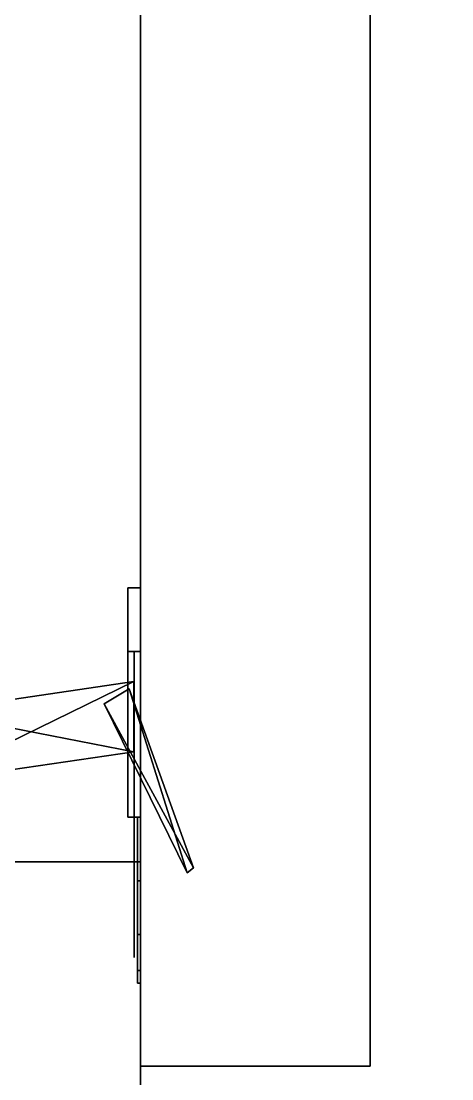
# Model space of a CAD drawing. Extents: x 0 to 2775, y -2341 to 0.
# Drawn here: x 708.6 to 742.4, y -2150 to -2067.1 of the extents above; entities that cross this region are included whole.
import ezdxf

# ---------------------------------------------------------------- set-up
doc = ezdxf.new("R2010")
doc.units = 0
for name, color, linetype in [('LAYER0', 7, 'CONTINUOUS'), ('LAYER136', 253, 'CONTINUOUS'), ('LAYER137', 28, 'CONTINUOUS'), ('LAYER139', 253, 'CONTINUOUS'), ('LAYER140', 28, 'CONTINUOUS'), ('LAYER142', 253, 'CONTINUOUS'), ('LAYER143', 28, 'CONTINUOUS'), ('LAYER145', 253, 'CONTINUOUS'), ('LAYER146', 28, 'CONTINUOUS'), ('LAYER148', 253, 'CONTINUOUS'), ('LAYER149', 28, 'CONTINUOUS'), ('LAYER150', 253, 'CONTINUOUS'), ('LAYER378', 7, 'CONTINUOUS'), ('LAYER5', 7, 'CONTINUOUS'), ('LAYER54', 7, 'CONTINUOUS'), ('LAYER7', 7, 'CONTINUOUS')]:
    doc.layers.add(name, color=color, linetype=linetype)

msp = doc.modelspace()

# ---------------------------------------------------------------- linework, layer by layer
at = {"layer": 'LAYER0', "invisible_edges": 1}
for points in [[(2775, 0), (18, -2341), (18, 0), (2775, 0)], [(18, -2341), (2775, 0), (2775, -2341), (18, -2341)], [(2775, -2341, 5), (18, 0, 5), (18, -2341, 5), (2775, -2341, 5)], [(18, 0, 5), (2775, -2341, 5), (2775, 0, 5), (18, 0, 5)]]:
    msp.add_3dface(points, dxfattribs=at)
at = {"layer": 'LAYER136'}
for points in [[(701.3636, -2126.717, 182), (717.4596, -2118.864, 182), (717.4596, -2124.361, 182), (701.3636, -2126.717, 182)], [(701.3636, -2121.22, 182), (717.4596, -2118.864, 182), (701.3636, -2126.717, 182), (701.3636, -2121.22, 182)], [(717.4596, -2118.864, 194), (701.3636, -2121.22, 194), (717.4596, -2124.361, 194), (717.4596, -2118.864, 194)], [(701.3636, -2121.22, 182), (717.4596, -2118.864, 194), (717.4596, -2118.864, 182), (701.3636, -2121.22, 182)], [(701.3636, -2121.22, 194), (717.4596, -2118.864, 194), (701.3636, -2121.22, 182), (701.3636, -2121.22, 194)], [(717.1189, -2119.435, 182.9999), (722.1428, -2133.466, 182.9999), (715.1406, -2120.612, 182.9999), (717.1189, -2119.435, 182.9999)], [(721.663, -2133.854, 192.9999), (717.1189, -2119.435, 192.9999), (715.1406, -2120.612, 192.9999), (721.663, -2133.854, 192.9999)], [(722.1428, -2133.466, 192.9999), (717.1189, -2119.435, 192.9999), (721.663, -2133.854, 192.9999), (722.1428, -2133.466, 192.9999)], [(717.1189, -2119.435, 182.9999), (722.1428, -2133.466, 192.9999), (722.1428, -2133.466, 182.9999), (717.1189, -2119.435, 182.9999)], [(717.1189, -2119.435, 192.9999), (722.1428, -2133.466, 192.9999), (717.1189, -2119.435, 182.9999), (717.1189, -2119.435, 192.9999)], [(715.1406, -2120.612, 182.9999), (722.1428, -2133.466, 182.9999), (721.663, -2133.854, 182.9999), (715.1406, -2120.612, 182.9999)], [(717.4596, -2124.361, 194), (701.3636, -2121.22, 194), (701.3636, -2126.717, 194), (717.4596, -2124.361, 194)]]:
    msp.add_3dface(points, dxfattribs=at)
at = {"layer": 'LAYER137'}
for points in [[(717, -2111.5, 209), (718, -2111.5, 209), (717, -2111.5, 209)], [(717, -2111.5, 167), (717, -2129.5, 167), (717, -2129.5, 167), (717, -2111.5, 167)], [(717, -2111.5, 209), (717, -2129.5, 209), (717, -2129.5, 209), (717, -2111.5, 209)], [(717, -2129.5, 167), (718, -2129.5, 167), (718, -2111.5, 167), (717, -2111.5, 167)], [(718, -2111.5, 167), (718, -2111.5, 209), (717, -2111.5, 209), (717, -2111.5, 167)], [(717, -2129.5, 209), (718, -2129.5, 209), (718, -2111.5, 209), (717, -2111.5, 209)], [(718, -2111.5, 167), (718, -2129.5, 167), (718, -2129.5, 209), (718, -2111.5, 209)], [(717, -2116.5, 179), (718, -2116.5, 179), (718, -2116.5, 197), (717, -2116.5, 197)], [(717, -2116.5, 179), (718, -2116.5, 179), (718, -2129.5, 179), (717, -2129.5, 179)], [(717, -2116.5, 197), (718, -2116.5, 197), (718, -2129.5, 197), (717, -2129.5, 197)], [(718, -2116.5, 179), (718, -2116.5, 197), (718, -2116.5, 179)], [(717, -2129.5, 179), (718, -2129.5, 179), (718, -2129.5, 167), (717, -2129.5, 167)], [(717, -2129.5, 197), (718, -2129.5, 197), (718, -2129.5, 209), (717, -2129.5, 209)], [(718, -2129.5, 179), (718, -2129.5, 167), (718, -2129.5, 179)], [(718, -2129.5, 197), (718, -2129.5, 209), (718, -2129.5, 197)]]:
    msp.add_3dface(points, dxfattribs=at)
for points, invisible_edges in [([(717, -2111.5, 209), (717, -2111.5, 167), (717, -2116.5, 179), (717, -2116.5, 197)], 10), ([(717, -2111.5, 167), (717, -2116.5, 179), (717, -2129.5, 179), (717, -2129.5, 167)], 1), ([(717, -2111.5, 209), (717, -2116.5, 197), (717, -2129.5, 197), (717, -2129.5, 209)], 1), ([(717.5, -2129.5, 197), (717.5, -2129.5, 179), (717.5, -2116.5, 179), (717.5, -2116.5, 197)], 1), ([(717.5, -2133.709, 193.3167), (717.5, -2133.5, 182.5), (717.5, -2129.5, 179), (717.5, -2129.5, 197)], 5), ([(717.75, -2129.5, 175), (717.75, -2134.475, 175.9896), (717.75, -2133.5, 182.5), (717.75, -2129.5, 179)], 2), ([(717.75, -2134.475, 200.0104), (717.75, -2129.5, 201), (717.75, -2129.5, 197), (717.75, -2133.5, 193.5)], 8), ([(717.5, -2140.5, 193.5), (717.5, -2140.5, 182.5), (717.5, -2133.5, 182.5), (717.5, -2133.709, 193.3167)], 4), ([(717.75, -2134.475, 175.9896), (717.75, -2138.692, 178.8076), (717.75, -2137, 182.5), (717.75, -2133.5, 182.5)], 10), ([(717.75, -2138.692, 197.1924), (717.75, -2134.475, 200.0104), (717.75, -2133.5, 193.5), (717.75, -2137, 193.5)], 10), ([(717.75, -2138.692, 178.8076), (717.75, -2141.51, 183.0251), (717.75, -2140.5, 182.5), (717.75, -2137, 182.5)], 10), ([(717.75, -2141.51, 192.9749), (717.75, -2138.692, 197.1924), (717.75, -2137, 193.5), (717.75, -2140.5, 193.5)], 10), ([(717.75, -2141.51, 183.0251), (717.75, -2142.5, 188), (717.75, -2140.5, 188), (717.75, -2140.5, 182.5)], 10), ([(717.75, -2142.5, 188), (717.75, -2141.51, 192.9749), (717.75, -2140.5, 193.5), (717.75, -2140.5, 188)], 10)]:
    msp.add_3dface(points, dxfattribs=dict(at, invisible_edges=invisible_edges))
at = {"layer": 'LAYER139'}
for points in [[(701.3636, -2126.717, 725.5), (717.4596, -2118.864, 725.5), (717.4596, -2124.361, 725.5), (701.3636, -2126.717, 725.5)], [(701.3636, -2121.22, 725.5), (717.4596, -2118.864, 725.5), (701.3636, -2126.717, 725.5), (701.3636, -2121.22, 725.5)], [(717.4596, -2118.864, 737.5), (701.3636, -2121.22, 737.5), (717.4596, -2124.361, 737.5), (717.4596, -2118.864, 737.5)], [(701.3636, -2121.22, 725.5), (717.4596, -2118.864, 737.5), (717.4596, -2118.864, 725.5), (701.3636, -2121.22, 725.5)], [(701.3636, -2121.22, 737.5), (717.4596, -2118.864, 737.5), (701.3636, -2121.22, 725.5), (701.3636, -2121.22, 737.5)], [(717.1189, -2119.435, 726.4999), (722.1428, -2133.466, 726.4999), (715.1406, -2120.612, 726.4999), (717.1189, -2119.435, 726.4999)], [(721.663, -2133.854, 736.4999), (717.1189, -2119.435, 736.4999), (715.1406, -2120.612, 736.4999), (721.663, -2133.854, 736.4999)], [(722.1428, -2133.466, 736.4999), (717.1189, -2119.435, 736.4999), (721.663, -2133.854, 736.4999), (722.1428, -2133.466, 736.4999)], [(717.1189, -2119.435, 726.4999), (722.1428, -2133.466, 736.4999), (722.1428, -2133.466, 726.4999), (717.1189, -2119.435, 726.4999)], [(717.1189, -2119.435, 736.4999), (722.1428, -2133.466, 736.4999), (717.1189, -2119.435, 726.4999), (717.1189, -2119.435, 736.4999)], [(715.1406, -2120.612, 726.4999), (722.1428, -2133.466, 726.4999), (721.663, -2133.854, 726.4999), (715.1406, -2120.612, 726.4999)], [(717.4596, -2124.361, 737.5), (701.3636, -2121.22, 737.5), (701.3636, -2126.717, 737.5), (717.4596, -2124.361, 737.5)]]:
    msp.add_3dface(points, dxfattribs=at)
at = {"layer": 'LAYER140'}
for points in [[(717, -2111.5, 752.5), (718, -2111.5, 752.5), (717, -2111.5, 752.5)], [(717, -2111.5, 710.5), (717, -2129.5, 710.5), (717, -2129.5, 710.5), (717, -2111.5, 710.5)], [(717, -2111.5, 752.5), (717, -2129.5, 752.5), (717, -2129.5, 752.5), (717, -2111.5, 752.5)], [(717, -2129.5, 710.5), (718, -2129.5, 710.5), (718, -2111.5, 710.5), (717, -2111.5, 710.5)], [(718, -2111.5, 710.5), (718, -2111.5, 752.5), (717, -2111.5, 752.5), (717, -2111.5, 710.5)], [(717, -2129.5, 752.5), (718, -2129.5, 752.5), (718, -2111.5, 752.5), (717, -2111.5, 752.5)], [(718, -2111.5, 710.5), (718, -2129.5, 710.5), (718, -2129.5, 752.5), (718, -2111.5, 752.5)], [(717, -2116.5, 722.5), (718, -2116.5, 722.5), (718, -2116.5, 740.5), (717, -2116.5, 740.5)], [(717, -2116.5, 722.5), (718, -2116.5, 722.5), (718, -2129.5, 722.5), (717, -2129.5, 722.5)], [(717, -2116.5, 740.5), (718, -2116.5, 740.5), (718, -2129.5, 740.5), (717, -2129.5, 740.5)], [(718, -2116.5, 722.5), (718, -2116.5, 740.5), (718, -2116.5, 722.5)], [(717, -2129.5, 722.5), (718, -2129.5, 722.5), (718, -2129.5, 710.5), (717, -2129.5, 710.5)], [(717, -2129.5, 740.5), (718, -2129.5, 740.5), (718, -2129.5, 752.5), (717, -2129.5, 752.5)], [(718, -2129.5, 722.5), (718, -2129.5, 710.5), (718, -2129.5, 722.5)], [(718, -2129.5, 740.5), (718, -2129.5, 752.5), (718, -2129.5, 740.5)]]:
    msp.add_3dface(points, dxfattribs=at)
for points, invisible_edges in [([(717, -2111.5, 752.5), (717, -2111.5, 710.5), (717, -2116.5, 722.5), (717, -2116.5, 740.5)], 10), ([(717, -2111.5, 710.5), (717, -2116.5, 722.5), (717, -2129.5, 722.5), (717, -2129.5, 710.5)], 1), ([(717, -2111.5, 752.5), (717, -2116.5, 740.5), (717, -2129.5, 740.5), (717, -2129.5, 752.5)], 1), ([(717.5, -2129.5, 740.5), (717.5, -2129.5, 722.5), (717.5, -2116.5, 722.5), (717.5, -2116.5, 740.5)], 1), ([(717.5, -2133.709, 736.8167), (717.5, -2133.5, 726), (717.5, -2129.5, 722.5), (717.5, -2129.5, 740.5)], 5), ([(717.75, -2129.5, 718.5), (717.75, -2134.475, 719.4896), (717.75, -2133.5, 726), (717.75, -2129.5, 722.5)], 2), ([(717.75, -2134.475, 743.5104), (717.75, -2129.5, 744.5), (717.75, -2129.5, 740.5), (717.75, -2133.5, 737)], 8), ([(717.5, -2140.5, 737), (717.5, -2140.5, 726), (717.5, -2133.5, 726), (717.5, -2133.709, 736.8167)], 4), ([(717.75, -2134.475, 719.4896), (717.75, -2138.692, 722.3076), (717.75, -2137, 726), (717.75, -2133.5, 726)], 10), ([(717.75, -2138.692, 740.6924), (717.75, -2134.475, 743.5104), (717.75, -2133.5, 737), (717.75, -2137, 737)], 10), ([(717.75, -2138.692, 722.3076), (717.75, -2141.51, 726.5251), (717.75, -2140.5, 726), (717.75, -2137, 726)], 10), ([(717.75, -2141.51, 736.4749), (717.75, -2138.692, 740.6924), (717.75, -2137, 737), (717.75, -2140.5, 737)], 10), ([(717.75, -2141.51, 726.5251), (717.75, -2142.5, 731.5), (717.75, -2140.5, 731.5), (717.75, -2140.5, 726)], 10), ([(717.75, -2142.5, 731.5), (717.75, -2141.51, 736.4749), (717.75, -2140.5, 737), (717.75, -2140.5, 731.5)], 10)]:
    msp.add_3dface(points, dxfattribs=dict(at, invisible_edges=invisible_edges))
at = {"layer": 'LAYER142'}
for points in [[(701.3636, -2126.717, 1269), (717.4596, -2118.864, 1269), (717.4596, -2124.361, 1269), (701.3636, -2126.717, 1269)], [(701.3636, -2121.22, 1269), (717.4596, -2118.864, 1269), (701.3636, -2126.717, 1269), (701.3636, -2121.22, 1269)], [(717.4596, -2118.864, 1281), (701.3636, -2121.22, 1281), (717.4596, -2124.361, 1281), (717.4596, -2118.864, 1281)], [(701.3636, -2121.22, 1269), (717.4596, -2118.864, 1281), (717.4596, -2118.864, 1269), (701.3636, -2121.22, 1269)], [(701.3636, -2121.22, 1281), (717.4596, -2118.864, 1281), (701.3636, -2121.22, 1269), (701.3636, -2121.22, 1281)], [(717.1189, -2119.435, 1270), (722.1428, -2133.466, 1270), (715.1406, -2120.612, 1270), (717.1189, -2119.435, 1270)], [(721.663, -2133.854, 1280), (717.1189, -2119.435, 1280), (715.1406, -2120.612, 1280), (721.663, -2133.854, 1280)], [(722.1428, -2133.466, 1280), (717.1189, -2119.435, 1280), (721.663, -2133.854, 1280), (722.1428, -2133.466, 1280)], [(717.1189, -2119.435, 1270), (722.1428, -2133.466, 1280), (722.1428, -2133.466, 1270), (717.1189, -2119.435, 1270)], [(717.1189, -2119.435, 1280), (722.1428, -2133.466, 1280), (717.1189, -2119.435, 1270), (717.1189, -2119.435, 1280)], [(715.1406, -2120.612, 1270), (722.1428, -2133.466, 1270), (721.663, -2133.854, 1270), (715.1406, -2120.612, 1270)], [(717.4596, -2124.361, 1281), (701.3636, -2121.22, 1281), (701.3636, -2126.717, 1281), (717.4596, -2124.361, 1281)]]:
    msp.add_3dface(points, dxfattribs=at)
at = {"layer": 'LAYER143'}
for points in [[(717, -2111.5, 1296), (718, -2111.5, 1296), (717, -2111.5, 1296)], [(717, -2111.5, 1254), (717, -2129.5, 1254), (717, -2129.5, 1254), (717, -2111.5, 1254)], [(717, -2111.5, 1296), (717, -2129.5, 1296), (717, -2129.5, 1296), (717, -2111.5, 1296)], [(717, -2129.5, 1254), (718, -2129.5, 1254), (718, -2111.5, 1254), (717, -2111.5, 1254)], [(718, -2111.5, 1254), (718, -2111.5, 1296), (717, -2111.5, 1296), (717, -2111.5, 1254)], [(717, -2129.5, 1296), (718, -2129.5, 1296), (718, -2111.5, 1296), (717, -2111.5, 1296)], [(718, -2111.5, 1254), (718, -2129.5, 1254), (718, -2129.5, 1296), (718, -2111.5, 1296)], [(717, -2116.5, 1266), (718, -2116.5, 1266), (718, -2116.5, 1284), (717, -2116.5, 1284)], [(717, -2116.5, 1266), (718, -2116.5, 1266), (718, -2129.5, 1266), (717, -2129.5, 1266)], [(717, -2116.5, 1284), (718, -2116.5, 1284), (718, -2129.5, 1284), (717, -2129.5, 1284)], [(718, -2116.5, 1266), (718, -2116.5, 1284), (718, -2116.5, 1266)], [(717, -2129.5, 1266), (718, -2129.5, 1266), (718, -2129.5, 1254), (717, -2129.5, 1254)], [(717, -2129.5, 1284), (718, -2129.5, 1284), (718, -2129.5, 1296), (717, -2129.5, 1296)], [(718, -2129.5, 1266), (718, -2129.5, 1254), (718, -2129.5, 1266)], [(718, -2129.5, 1284), (718, -2129.5, 1296), (718, -2129.5, 1284)]]:
    msp.add_3dface(points, dxfattribs=at)
for points, invisible_edges in [([(717, -2111.5, 1296), (717, -2111.5, 1254), (717, -2116.5, 1266), (717, -2116.5, 1284)], 10), ([(717, -2111.5, 1254), (717, -2116.5, 1266), (717, -2129.5, 1266), (717, -2129.5, 1254)], 1), ([(717, -2111.5, 1296), (717, -2116.5, 1284), (717, -2129.5, 1284), (717, -2129.5, 1296)], 1), ([(717.5, -2129.5, 1284), (717.5, -2129.5, 1266), (717.5, -2116.5, 1266), (717.5, -2116.5, 1284)], 1), ([(717.5, -2133.709, 1280.317), (717.5, -2133.5, 1269.5), (717.5, -2129.5, 1266), (717.5, -2129.5, 1284)], 5), ([(717.75, -2129.5, 1262), (717.75, -2134.475, 1262.99), (717.75, -2133.5, 1269.5), (717.75, -2129.5, 1266)], 2), ([(717.75, -2134.475, 1287.01), (717.75, -2129.5, 1288), (717.75, -2129.5, 1284), (717.75, -2133.5, 1280.5)], 8), ([(717.5, -2140.5, 1280.5), (717.5, -2140.5, 1269.5), (717.5, -2133.5, 1269.5), (717.5, -2133.709, 1280.317)], 4), ([(717.75, -2134.475, 1262.99), (717.75, -2138.692, 1265.808), (717.75, -2137, 1269.5), (717.75, -2133.5, 1269.5)], 10), ([(717.75, -2138.692, 1284.192), (717.75, -2134.475, 1287.01), (717.75, -2133.5, 1280.5), (717.75, -2137, 1280.5)], 10), ([(717.75, -2138.692, 1265.808), (717.75, -2141.51, 1270.025), (717.75, -2140.5, 1269.5), (717.75, -2137, 1269.5)], 10), ([(717.75, -2141.51, 1279.975), (717.75, -2138.692, 1284.192), (717.75, -2137, 1280.5), (717.75, -2140.5, 1280.5)], 10), ([(717.75, -2141.51, 1270.025), (717.75, -2142.5, 1275), (717.75, -2140.5, 1275), (717.75, -2140.5, 1269.5)], 10), ([(717.75, -2142.5, 1275), (717.75, -2141.51, 1279.975), (717.75, -2140.5, 1280.5), (717.75, -2140.5, 1275)], 10)]:
    msp.add_3dface(points, dxfattribs=dict(at, invisible_edges=invisible_edges))
at = {"layer": 'LAYER145'}
for points in [[(701.3636, -2126.717, 1812.5), (717.4596, -2118.864, 1812.5), (717.4596, -2124.361, 1812.5), (701.3636, -2126.717, 1812.5)], [(701.3636, -2121.22, 1812.5), (717.4596, -2118.864, 1812.5), (701.3636, -2126.717, 1812.5), (701.3636, -2121.22, 1812.5)], [(717.4596, -2118.864, 1824.5), (701.3636, -2121.22, 1824.5), (717.4596, -2124.361, 1824.5), (717.4596, -2118.864, 1824.5)], [(701.3636, -2121.22, 1812.5), (717.4596, -2118.864, 1824.5), (717.4596, -2118.864, 1812.5), (701.3636, -2121.22, 1812.5)], [(701.3636, -2121.22, 1824.5), (717.4596, -2118.864, 1824.5), (701.3636, -2121.22, 1812.5), (701.3636, -2121.22, 1824.5)], [(717.1189, -2119.435, 1813.5), (722.1428, -2133.466, 1813.5), (715.1406, -2120.612, 1813.5), (717.1189, -2119.435, 1813.5)], [(721.663, -2133.854, 1823.5), (717.1189, -2119.435, 1823.5), (715.1406, -2120.612, 1823.5), (721.663, -2133.854, 1823.5)], [(722.1428, -2133.466, 1823.5), (717.1189, -2119.435, 1823.5), (721.663, -2133.854, 1823.5), (722.1428, -2133.466, 1823.5)], [(717.1189, -2119.435, 1813.5), (722.1428, -2133.466, 1823.5), (722.1428, -2133.466, 1813.5), (717.1189, -2119.435, 1813.5)], [(717.1189, -2119.435, 1823.5), (722.1428, -2133.466, 1823.5), (717.1189, -2119.435, 1813.5), (717.1189, -2119.435, 1823.5)], [(715.1406, -2120.612, 1813.5), (722.1428, -2133.466, 1813.5), (721.663, -2133.854, 1813.5), (715.1406, -2120.612, 1813.5)], [(717.4596, -2124.361, 1824.5), (701.3636, -2121.22, 1824.5), (701.3636, -2126.717, 1824.5), (717.4596, -2124.361, 1824.5)]]:
    msp.add_3dface(points, dxfattribs=at)
at = {"layer": 'LAYER146'}
for points in [[(717, -2111.5, 1839.5), (718, -2111.5, 1839.5), (717, -2111.5, 1839.5)], [(717, -2111.5, 1797.5), (717, -2129.5, 1797.5), (717, -2129.5, 1797.5), (717, -2111.5, 1797.5)], [(717, -2111.5, 1839.5), (717, -2129.5, 1839.5), (717, -2129.5, 1839.5), (717, -2111.5, 1839.5)], [(717, -2129.5, 1797.5), (718, -2129.5, 1797.5), (718, -2111.5, 1797.5), (717, -2111.5, 1797.5)], [(718, -2111.5, 1797.5), (718, -2111.5, 1839.5), (717, -2111.5, 1839.5), (717, -2111.5, 1797.5)], [(717, -2129.5, 1839.5), (718, -2129.5, 1839.5), (718, -2111.5, 1839.5), (717, -2111.5, 1839.5)], [(718, -2111.5, 1797.5), (718, -2129.5, 1797.5), (718, -2129.5, 1839.5), (718, -2111.5, 1839.5)], [(717, -2116.5, 1809.5), (718, -2116.5, 1809.5), (718, -2116.5, 1827.5), (717, -2116.5, 1827.5)], [(717, -2116.5, 1809.5), (718, -2116.5, 1809.5), (718, -2129.5, 1809.5), (717, -2129.5, 1809.5)], [(717, -2116.5, 1827.5), (718, -2116.5, 1827.5), (718, -2129.5, 1827.5), (717, -2129.5, 1827.5)], [(718, -2116.5, 1809.5), (718, -2116.5, 1827.5), (718, -2116.5, 1809.5)], [(717, -2129.5, 1809.5), (718, -2129.5, 1809.5), (718, -2129.5, 1797.5), (717, -2129.5, 1797.5)], [(717, -2129.5, 1827.5), (718, -2129.5, 1827.5), (718, -2129.5, 1839.5), (717, -2129.5, 1839.5)], [(718, -2129.5, 1809.5), (718, -2129.5, 1797.5), (718, -2129.5, 1809.5)], [(718, -2129.5, 1827.5), (718, -2129.5, 1839.5), (718, -2129.5, 1827.5)]]:
    msp.add_3dface(points, dxfattribs=at)
for points, invisible_edges in [([(717, -2111.5, 1839.5), (717, -2111.5, 1797.5), (717, -2116.5, 1809.5), (717, -2116.5, 1827.5)], 10), ([(717, -2111.5, 1797.5), (717, -2116.5, 1809.5), (717, -2129.5, 1809.5), (717, -2129.5, 1797.5)], 1), ([(717, -2111.5, 1839.5), (717, -2116.5, 1827.5), (717, -2129.5, 1827.5), (717, -2129.5, 1839.5)], 1), ([(717.5, -2129.5, 1827.5), (717.5, -2129.5, 1809.5), (717.5, -2116.5, 1809.5), (717.5, -2116.5, 1827.5)], 1), ([(717.5, -2133.709, 1823.817), (717.5, -2133.5, 1813), (717.5, -2129.5, 1809.5), (717.5, -2129.5, 1827.5)], 5), ([(717.75, -2129.5, 1805.5), (717.75, -2134.475, 1806.49), (717.75, -2133.5, 1813), (717.75, -2129.5, 1809.5)], 2), ([(717.75, -2134.475, 1830.51), (717.75, -2129.5, 1831.5), (717.75, -2129.5, 1827.5), (717.75, -2133.5, 1824)], 8), ([(717.5, -2140.5, 1824), (717.5, -2140.5, 1813), (717.5, -2133.5, 1813), (717.5, -2133.709, 1823.817)], 4), ([(717.75, -2134.475, 1806.49), (717.75, -2138.692, 1809.308), (717.75, -2137, 1813), (717.75, -2133.5, 1813)], 10), ([(717.75, -2138.692, 1827.692), (717.75, -2134.475, 1830.51), (717.75, -2133.5, 1824), (717.75, -2137, 1824)], 10), ([(717.75, -2138.692, 1809.308), (717.75, -2141.51, 1813.525), (717.75, -2140.5, 1813), (717.75, -2137, 1813)], 10), ([(717.75, -2141.51, 1823.475), (717.75, -2138.692, 1827.692), (717.75, -2137, 1824), (717.75, -2140.5, 1824)], 10), ([(717.75, -2141.51, 1813.525), (717.75, -2142.5, 1818.5), (717.75, -2140.5, 1818.5), (717.75, -2140.5, 1813)], 10), ([(717.75, -2142.5, 1818.5), (717.75, -2141.51, 1823.475), (717.75, -2140.5, 1824), (717.75, -2140.5, 1818.5)], 10)]:
    msp.add_3dface(points, dxfattribs=dict(at, invisible_edges=invisible_edges))
at = {"layer": 'LAYER148'}
for points in [[(701.3636, -2126.717, 2356), (717.4596, -2118.864, 2356), (717.4596, -2124.361, 2356), (701.3636, -2126.717, 2356)], [(701.3636, -2121.22, 2356), (717.4596, -2118.864, 2356), (701.3636, -2126.717, 2356), (701.3636, -2121.22, 2356)], [(717.4596, -2118.864, 2368), (701.3636, -2121.22, 2368), (717.4596, -2124.361, 2368), (717.4596, -2118.864, 2368)], [(701.3636, -2121.22, 2356), (717.4596, -2118.864, 2368), (717.4596, -2118.864, 2356), (701.3636, -2121.22, 2356)], [(701.3636, -2121.22, 2368), (717.4596, -2118.864, 2368), (701.3636, -2121.22, 2356), (701.3636, -2121.22, 2368)], [(717.1189, -2119.435, 2357), (722.1428, -2133.466, 2357), (715.1406, -2120.612, 2357), (717.1189, -2119.435, 2357)], [(721.663, -2133.854, 2367), (717.1189, -2119.435, 2367), (715.1406, -2120.612, 2367), (721.663, -2133.854, 2367)], [(722.1428, -2133.466, 2367), (717.1189, -2119.435, 2367), (721.663, -2133.854, 2367), (722.1428, -2133.466, 2367)], [(717.1189, -2119.435, 2357), (722.1428, -2133.466, 2367), (722.1428, -2133.466, 2357), (717.1189, -2119.435, 2357)], [(717.1189, -2119.435, 2367), (722.1428, -2133.466, 2367), (717.1189, -2119.435, 2357), (717.1189, -2119.435, 2367)], [(715.1406, -2120.612, 2357), (722.1428, -2133.466, 2357), (721.663, -2133.854, 2357), (715.1406, -2120.612, 2357)], [(717.4596, -2124.361, 2368), (701.3636, -2121.22, 2368), (701.3636, -2126.717, 2368), (717.4596, -2124.361, 2368)]]:
    msp.add_3dface(points, dxfattribs=at)
at = {"layer": 'LAYER149'}
for points in [[(717, -2111.5, 2383), (718, -2111.5, 2383), (717, -2111.5, 2383)], [(717, -2111.5, 2341), (717, -2129.5, 2341), (717, -2129.5, 2341), (717, -2111.5, 2341)], [(717, -2111.5, 2383), (717, -2129.5, 2383), (717, -2129.5, 2383), (717, -2111.5, 2383)], [(717, -2129.5, 2341), (718, -2129.5, 2341), (718, -2111.5, 2341), (717, -2111.5, 2341)], [(718, -2111.5, 2341), (718, -2111.5, 2383), (717, -2111.5, 2383), (717, -2111.5, 2341)], [(717, -2129.5, 2383), (718, -2129.5, 2383), (718, -2111.5, 2383), (717, -2111.5, 2383)], [(718, -2111.5, 2341), (718, -2129.5, 2341), (718, -2129.5, 2383), (718, -2111.5, 2383)], [(717, -2116.5, 2353), (718, -2116.5, 2353), (718, -2116.5, 2371), (717, -2116.5, 2371)], [(717, -2116.5, 2353), (718, -2116.5, 2353), (718, -2129.5, 2353), (717, -2129.5, 2353)], [(717, -2116.5, 2371), (718, -2116.5, 2371), (718, -2129.5, 2371), (717, -2129.5, 2371)], [(718, -2116.5, 2353), (718, -2116.5, 2371), (718, -2116.5, 2353)], [(717, -2129.5, 2353), (718, -2129.5, 2353), (718, -2129.5, 2341), (717, -2129.5, 2341)], [(717, -2129.5, 2371), (718, -2129.5, 2371), (718, -2129.5, 2383), (717, -2129.5, 2383)], [(718, -2129.5, 2353), (718, -2129.5, 2341), (718, -2129.5, 2353)], [(718, -2129.5, 2371), (718, -2129.5, 2383), (718, -2129.5, 2371)]]:
    msp.add_3dface(points, dxfattribs=at)
for points, invisible_edges in [([(717, -2111.5, 2383), (717, -2111.5, 2341), (717, -2116.5, 2353), (717, -2116.5, 2371)], 10), ([(717, -2111.5, 2341), (717, -2116.5, 2353), (717, -2129.5, 2353), (717, -2129.5, 2341)], 1), ([(717, -2111.5, 2383), (717, -2116.5, 2371), (717, -2129.5, 2371), (717, -2129.5, 2383)], 1), ([(717.5, -2129.5, 2371), (717.5, -2129.5, 2353), (717.5, -2116.5, 2353), (717.5, -2116.5, 2371)], 1), ([(717.5, -2133.709, 2367.317), (717.5, -2133.5, 2356.5), (717.5, -2129.5, 2353), (717.5, -2129.5, 2371)], 5), ([(717.75, -2129.5, 2349), (717.75, -2134.475, 2349.99), (717.75, -2133.5, 2356.5), (717.75, -2129.5, 2353)], 2), ([(717.75, -2134.475, 2374.01), (717.75, -2129.5, 2375), (717.75, -2129.5, 2371), (717.75, -2133.5, 2367.5)], 8), ([(717.5, -2140.5, 2367.5), (717.5, -2140.5, 2356.5), (717.5, -2133.5, 2356.5), (717.5, -2133.709, 2367.317)], 4), ([(717.75, -2134.475, 2349.99), (717.75, -2138.692, 2352.808), (717.75, -2137, 2356.5), (717.75, -2133.5, 2356.5)], 10), ([(717.75, -2138.692, 2371.192), (717.75, -2134.475, 2374.01), (717.75, -2133.5, 2367.5), (717.75, -2137, 2367.5)], 10), ([(717.75, -2138.692, 2352.808), (717.75, -2141.51, 2357.025), (717.75, -2140.5, 2356.5), (717.75, -2137, 2356.5)], 10), ([(717.75, -2141.51, 2366.975), (717.75, -2138.692, 2371.192), (717.75, -2137, 2367.5), (717.75, -2140.5, 2367.5)], 10), ([(717.75, -2141.51, 2357.025), (717.75, -2142.5, 2362), (717.75, -2140.5, 2362), (717.75, -2140.5, 2356.5)], 10), ([(717.75, -2142.5, 2362), (717.75, -2141.51, 2366.975), (717.75, -2140.5, 2367.5), (717.75, -2140.5, 2362)], 10)]:
    msp.add_3dface(points, dxfattribs=dict(at, invisible_edges=invisible_edges))
at = {"layer": 'LAYER150', "invisible_edges": 1}
for points in [[(718, -1819.835, 88), (718, -2149.005, 2462), (718, -1819.835, 2462), (718, -1819.835, 88)], [(718, -2149.005, 2462), (718, -1819.835, 88), (718, -2149.005, 88), (718, -2149.005, 2462)], [(718, -1819.835, 88), (736, -2149.005, 88), (718, -2149.005, 88), (718, -1819.835, 88)], [(736, -2149.005, 88), (718, -1819.835, 88), (736, -1819.835, 88), (736, -2149.005, 88)], [(736, -1819.835, 2462), (718, -2149.005, 2462), (736, -2149.005, 2462), (736, -1819.835, 2462)], [(718, -2149.005, 2462), (736, -1819.835, 2462), (718, -1819.835, 2462), (718, -2149.005, 2462)], [(736, -2149.005, 88), (736, -1819.835, 2462), (736, -2149.005, 2462), (736, -2149.005, 88)], [(736, -1819.835, 2462), (736, -2149.005, 88), (736, -1819.835, 88), (736, -1819.835, 2462)], [(736, -2149.005, 88), (718, -2149.005, 2462), (718, -2149.005, 88), (736, -2149.005, 88)], [(718, -2149.005, 2462), (736, -2149.005, 88), (736, -2149.005, 2462), (718, -2149.005, 2462)]]:
    msp.add_3dface(points, dxfattribs=at)
at = {"layer": 'LAYER378', "invisible_edges": 1}
for points in [[(718, -91, 2465), (700, -2191, 2465), (700, -91, 2465), (718, -91, 2465)], [(700, -2191, 2465), (718, -91, 2465), (718, -2191, 2465), (700, -2191, 2465)], [(718, -2191, 2685), (700, -91, 2685), (700, -2191, 2685), (718, -2191, 2685)], [(700, -91, 2685), (718, -2191, 2685), (718, -91, 2685), (700, -91, 2685)], [(718, -91, 2465), (718, -2191, 2685), (718, -2191, 2465), (718, -91, 2465)], [(718, -2191, 2685), (718, -91, 2465), (718, -91, 2685), (718, -2191, 2685)]]:
    msp.add_3dface(points, dxfattribs=at)
at = {"layer": 'LAYER5', "invisible_edges": 1}
for points in [[(168, -2133, 2465), (718, -2133, 5), (168, -2133, 5), (168, -2133, 2465)], [(718, -2133, 5), (168, -2133, 2465), (718, -2133, 2465), (718, -2133, 5)], [(168, -2151, 5), (718, -2133, 5), (718, -2151, 5), (168, -2151, 5)], [(718, -2133, 5), (168, -2151, 5), (168, -2133, 5), (718, -2133, 5)], [(168, -2133, 2465), (718, -2151, 2465), (718, -2133, 2465), (168, -2133, 2465)], [(718, -2151, 2465), (168, -2133, 2465), (168, -2151, 2465), (718, -2151, 2465)], [(718, -2151, 2465), (718, -2133, 5), (718, -2133, 2465), (718, -2151, 2465)], [(718, -2133, 5), (718, -2151, 2465), (718, -2151, 5), (718, -2133, 5)]]:
    msp.add_3dface(points, dxfattribs=at)
at = {"layer": 'LAYER54', "invisible_edges": 1}
for points in [[(168, -2133, 2464), (718, -1503.67, 2464), (168, -1503.67, 2464), (168, -2133, 2464)], [(718, -1503.67, 2464), (168, -2133, 2464), (718, -2133, 2464), (718, -1503.67, 2464)], [(718, -2133, 2446), (168, -1503.67, 2446), (718, -1503.67, 2446), (718, -2133, 2446)], [(168, -1503.67, 2446), (718, -2133, 2446), (168, -2133, 2446), (168, -1503.67, 2446)], [(718, -2133, 2446), (718, -1503.67, 2464), (718, -2133, 2464), (718, -2133, 2446)], [(718, -1503.67, 2464), (718, -2133, 2446), (718, -1503.67, 2446), (718, -1503.67, 2464)], [(168, -2133, 2464), (718, -2133, 2446), (718, -2133, 2464), (168, -2133, 2464)], [(718, -2133, 2446), (168, -2133, 2464), (168, -2133, 2446), (718, -2133, 2446)]]:
    msp.add_3dface(points, dxfattribs=at)
at = {"layer": 'LAYER7', "invisible_edges": 1}
for points in [[(168, -1503.67, 85), (718, -2133, 85), (168, -2133, 85), (168, -1503.67, 85)], [(718, -2133, 85), (168, -1503.67, 85), (718, -1503.67, 85), (718, -2133, 85)], [(718, -1503.67, 103), (168, -2133, 103), (718, -2133, 103), (718, -1503.67, 103)], [(168, -2133, 103), (718, -1503.67, 103), (168, -1503.67, 103), (168, -2133, 103)], [(718, -1503.67, 103), (718, -2133, 85), (718, -1503.67, 85), (718, -1503.67, 103)], [(718, -2133, 85), (718, -1503.67, 103), (718, -2133, 103), (718, -2133, 85)], [(168, -2133, 103), (718, -2133, 85), (718, -2133, 103), (168, -2133, 103)], [(718, -2133, 85), (168, -2133, 103), (168, -2133, 85), (718, -2133, 85)]]:
    msp.add_3dface(points, dxfattribs=at)

# ---------------------------------------------------------------- meshes
at = {"layer": 'LAYER137'}
mesh = msp.add_polymesh((2, 9), dxfattribs=at)
for k, corner in enumerate([(717.75, -2129.5, 175), (717.75, -2134.475, 175.9896), (717.75, -2138.692, 178.8076), (717.75, -2141.51, 183.0251), (717.75, -2142.5, 188), (717.75, -2141.51, 192.9749), (717.75, -2138.692, 197.1924), (717.75, -2134.475, 200.0104), (717.75, -2129.5, 201), (718, -2129.5, 175), (718, -2134.475, 175.9896), (718, -2138.692, 178.8076), (718, -2141.51, 183.0251), (718, -2142.5, 188), (718, -2141.51, 192.9749), (718, -2138.692, 197.1924), (718, -2134.475, 200.0104), (718, -2129.5, 201)]):
    mesh.set_mesh_vertex(divmod(k, 9), corner)
at = {"layer": 'LAYER140'}
mesh = msp.add_polymesh((2, 9), dxfattribs=at)
for k, corner in enumerate([(717.75, -2129.5, 718.5), (717.75, -2134.475, 719.4896), (717.75, -2138.692, 722.3076), (717.75, -2141.51, 726.5251), (717.75, -2142.5, 731.5), (717.75, -2141.51, 736.4749), (717.75, -2138.692, 740.6924), (717.75, -2134.475, 743.5104), (717.75, -2129.5, 744.5), (718, -2129.5, 718.5), (718, -2134.475, 719.4896), (718, -2138.692, 722.3076), (718, -2141.51, 726.5251), (718, -2142.5, 731.5), (718, -2141.51, 736.4749), (718, -2138.692, 740.6924), (718, -2134.475, 743.5104), (718, -2129.5, 744.5)]):
    mesh.set_mesh_vertex(divmod(k, 9), corner)
at = {"layer": 'LAYER143'}
mesh = msp.add_polymesh((2, 9), dxfattribs=at)
for k, corner in enumerate([(717.75, -2129.5, 1262), (717.75, -2134.475, 1262.99), (717.75, -2138.692, 1265.808), (717.75, -2141.51, 1270.025), (717.75, -2142.5, 1275), (717.75, -2141.51, 1279.975), (717.75, -2138.692, 1284.192), (717.75, -2134.475, 1287.01), (717.75, -2129.5, 1288), (718, -2129.5, 1262), (718, -2134.475, 1262.99), (718, -2138.692, 1265.808), (718, -2141.51, 1270.025), (718, -2142.5, 1275), (718, -2141.51, 1279.975), (718, -2138.692, 1284.192), (718, -2134.475, 1287.01), (718, -2129.5, 1288)]):
    mesh.set_mesh_vertex(divmod(k, 9), corner)
at = {"layer": 'LAYER146'}
mesh = msp.add_polymesh((2, 9), dxfattribs=at)
for k, corner in enumerate([(717.75, -2129.5, 1805.5), (717.75, -2134.475, 1806.49), (717.75, -2138.692, 1809.308), (717.75, -2141.51, 1813.525), (717.75, -2142.5, 1818.5), (717.75, -2141.51, 1823.475), (717.75, -2138.692, 1827.692), (717.75, -2134.475, 1830.51), (717.75, -2129.5, 1831.5), (718, -2129.5, 1805.5), (718, -2134.475, 1806.49), (718, -2138.692, 1809.308), (718, -2141.51, 1813.525), (718, -2142.5, 1818.5), (718, -2141.51, 1823.475), (718, -2138.692, 1827.692), (718, -2134.475, 1830.51), (718, -2129.5, 1831.5)]):
    mesh.set_mesh_vertex(divmod(k, 9), corner)
at = {"layer": 'LAYER149'}
mesh = msp.add_polymesh((2, 9), dxfattribs=at)
for k, corner in enumerate([(717.75, -2129.5, 2349), (717.75, -2134.475, 2349.99), (717.75, -2138.692, 2352.808), (717.75, -2141.51, 2357.025), (717.75, -2142.5, 2362), (717.75, -2141.51, 2366.975), (717.75, -2138.692, 2371.192), (717.75, -2134.475, 2374.01), (717.75, -2129.5, 2375), (718, -2129.5, 2349), (718, -2134.475, 2349.99), (718, -2138.692, 2352.808), (718, -2141.51, 2357.025), (718, -2142.5, 2362), (718, -2141.51, 2366.975), (718, -2138.692, 2371.192), (718, -2134.475, 2374.01), (718, -2129.5, 2375)]):
    mesh.set_mesh_vertex(divmod(k, 9), corner)

doc.saveas('drawing.dxf')
